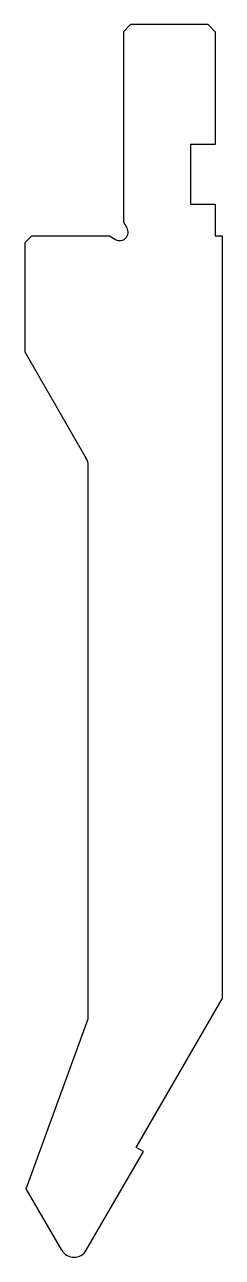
# Model space of a CAD drawing. Header units: millimetres. Extents: x 1503 to 1531, y 1037 to 1212.
import ezdxf

# ---------------------------------------------------------------- set-up
doc = ezdxf.new("R2010")
doc.units = ezdxf.units.MM
doc.layers.add('Default', color=7, linetype='Continuous')

msp = doc.modelspace()

# ---------------------------------------------------------------- linework, layer by layer
at = {"layer": 'Default'}
for p, q in [((1517.75, 1212.09), (1516.75, 1211.09)), ((1516.75, 1211.09), (1516.75, 1184.09)), ((1528.75, 1212.09), (1517.75, 1212.09)), ((1529.75, 1211.09), (1528.75, 1212.09)), ((1529.75, 1211.09), (1529.75, 1195.09)), ((1526.25, 1195.09), (1526.25, 1186.59)), ((1529.75, 1195.09), (1526.25, 1195.09)), ((1526.25, 1186.59), (1529.75, 1186.59)), ((1529.75, 1186.59), (1529.75, 1182.09)), ((1516.75, 1184.09), (1517.24, 1183.23)), ((1503.75, 1182.09), (1502.75, 1181.09)), ((1503.75, 1182.09), (1514.75, 1182.09)), ((1514.75, 1182.09), (1515.61, 1181.59)), ((1529.75, 1182.09), (1530.75, 1182.09)), ((1530.75, 1182.09), (1530.75, 1073.8)), ((1502.75, 1181.09), (1502.75, 1165.62)), ((1502.75, 1165.62), (1511.48, 1150.5)), ((1511.75, 1070.94), (1511.75, 1149.5)), ((1518.55, 1052.67), (1530.75, 1073.8)), ((1502.97, 1046.83), (1511.75, 1070.94)), ((1511.48, 1038.09), (1519.57, 1052.09)), ((1519.57, 1052.09), (1518.55, 1052.67)), ((1508.02, 1038.09), (1502.97, 1046.83))]:
    msp.add_line(p, q, dxfattribs=at)
for centre, radius, start, end in [((1516.21, 1182.63), 1.2, 240, 30), ((1509.75, 1149.5), 2, 0, 30.0001), ((1509.75, 1039.09), 2, 210, 330)]:
    msp.add_arc(centre, radius, start, end, dxfattribs=at)

doc.saveas('drawing.dxf')
